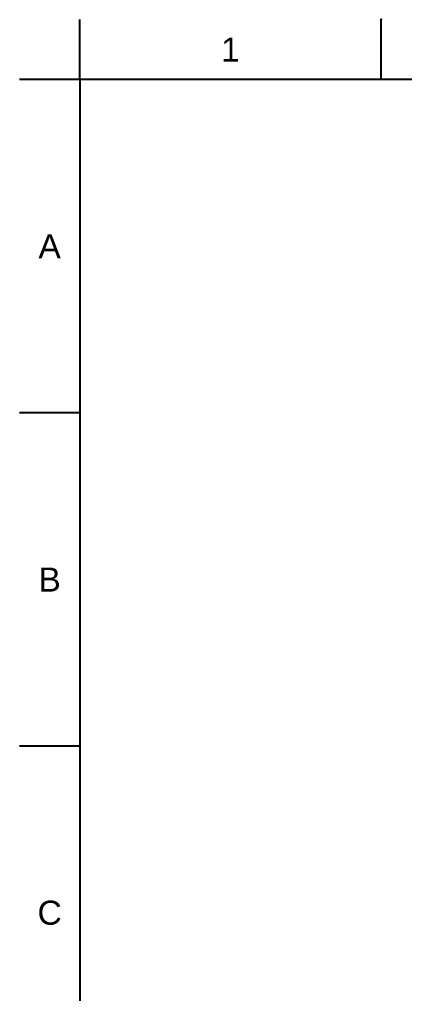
# Model space of a CAD drawing. Header units: millimetres. Extents: x 19562 to 20987, y -3943 to -2935.
# Drawn here: x 19562 to 19778, y -3484 to -2935 of the extents above; entities that cross this region are included whole.
import ezdxf

# ---------------------------------------------------------------- set-up
doc = ezdxf.new("R2010")
doc.units = ezdxf.units.MM
doc.header["$LTSCALE"] = 0.1
doc.styles.get("Standard").update_dxf_attribs({"font": 'arial.ttf'})

msp = doc.modelspace()

# ---------------------------------------------------------------- linework, layer by layer
for p, q in [((19595.47, -2968.54), (19595.47, -2934.6)), ((19765.17, -2968.54), (19765.17, -2934.6)), ((19595.47, -2968.54), (19561.53, -2968.54)), ((20953.05, -2968.54), (19595.47, -2968.54)), ((19595.47, -2968.54), (19595.47, -3908.66)), ((19595.47, -3156.56), (19561.53, -3156.56)), ((19595.47, -3344.59), (19561.53, -3344.59))]:
    msp.add_line(p, q)
msp.add_point((19765.17, -2934.6))

# ---------------------------------------------------------------- texts
at = {"char_height": 13.58, "attachment_point": 5}
for s, width, insert in [('1', 50, (19680.32, -2951.57)), ('A', 10, (19578.5, -3062.55)), ('B', 10, (19578.5, -3250.58)), ('C', 10, (19578.5, -3438.6))]:
    msp.add_mtext_dynamic_manual_height_columns(s, width=width, gutter_width=12.5, heights=[0], dxfattribs=dict(at, insert=insert))

doc.saveas('drawing.dxf')
